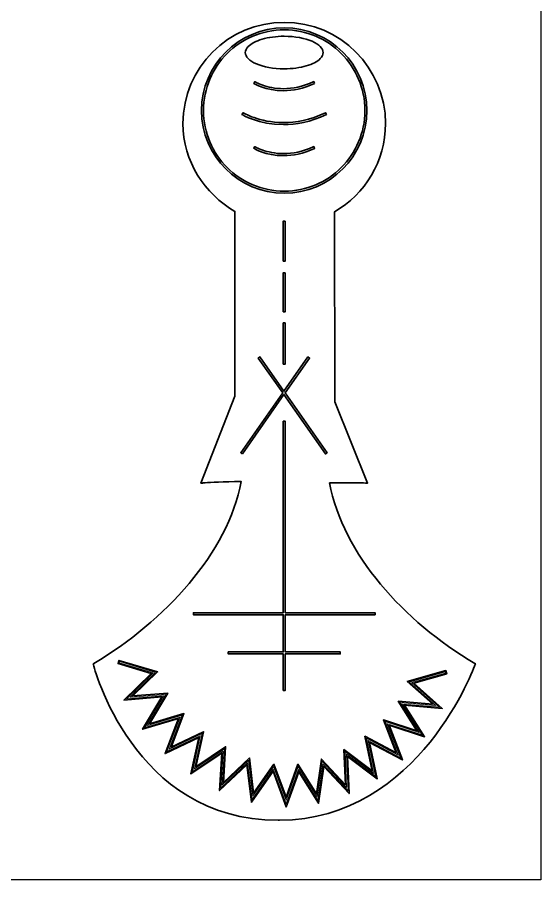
# Model space of a CAD drawing. Header units: inches. Extents: x 25.8 to 55.1, y -42.2 to -1.5.
# Drawn here: x 45.85 to 55.06, y -42.15 to -26.98 of the extents above; entities that cross this region are included whole.
import ezdxf

# ---------------------------------------------------------------- set-up
doc = ezdxf.new("R2010")
doc.units = ezdxf.units.IN
doc.header["$MEASUREMENT"] = 0
doc.layers.add('Capa 2', color=7, linetype='Continuous')

# ---------------------------------------------------------------- blocks, each defined once
blk = doc.blocks.new('block 3')
at = {"layer": 'Capa 2', "color": 2, "lineweight": 35, "true_color": 0xf1e504}
for points in [[(49.804, -28.691), (49.804, -28.691), (49.804, -28.691), (49.804, -28.691)], [(50.012, -29.287), (50.012, -29.287), (50.012, -29.287), (50.012, -29.287)]]:
    blk.add_lwpolyline(points, dxfattribs=at)
for points, knots in [([(50.548, -27.168), (49.744, -27.168), (49.093, -27.819), (49.093, -28.622), (49.093, -29.425), (49.744, -30.076), (50.548, -30.076), (51.351, -30.076), (52.002, -29.425), (52.002, -28.622), (52.002, -27.819), (51.351, -27.168), (50.548, -27.168)], [0, 0, 0, 0, 1, 1, 1, 2, 2, 2, 3, 3, 3, 4, 4, 4, 4]), ([(51.551, -29.626), (51.294, -29.882), (50.94, -30.041), (50.548, -30.041), (50.156, -30.041), (49.801, -29.882), (49.544, -29.626), (49.287, -29.369), (49.128, -29.014), (49.128, -28.622), (49.128, -28.23), (49.287, -27.875), (49.544, -27.619), (49.801, -27.362), (50.156, -27.203), (50.548, -27.203), (50.94, -27.203), (51.294, -27.362), (51.551, -27.619), (51.808, -27.875), (51.967, -28.23), (51.967, -28.622), (51.967, -29.014), (51.808, -29.369), (51.551, -29.626)], [0, 0, 0, 0, 1, 1, 1, 2, 2, 2, 3, 3, 3, 4, 4, 4, 5, 5, 5, 6, 6, 6, 7, 7, 7, 8, 8, 8, 8]), ([(51.082, -28.145), (51.082, -28.145), (51.066, -28.113), (51.066, -28.113), (50.871, -28.207), (50.69, -28.238), (50.537, -28.238), (50.383, -28.238), (50.256, -28.207), (50.168, -28.176), (50.124, -28.16), (50.089, -28.145), (50.066, -28.133), (50.054, -28.127), (50.045, -28.123), (50.039, -28.119), (50.039, -28.119), (50.033, -28.115), (50.033, -28.115), (50.033, -28.115), (50.031, -28.114), (50.031, -28.114), (50.031, -28.114), (50.012, -28.144), (50.012, -28.144), (50.014, -28.145), (50.22, -28.273), (50.537, -28.273), (50.695, -28.273), (50.881, -28.241), (51.082, -28.145)], [0, 0, 0, 0, 1, 1, 1, 2, 2, 2, 3, 3, 3, 4, 4, 4, 5, 5, 5, 6, 6, 6, 7, 7, 7, 8, 8, 8, 9, 9, 9, 10, 10, 10, 10]), ([(50.533, -28.834), (50.318, -28.834), (50.14, -28.791), (50.016, -28.747), (49.954, -28.725), (49.906, -28.704), (49.873, -28.687), (49.856, -28.679), (49.844, -28.672), (49.835, -28.668), (49.831, -28.665), (49.828, -28.664), (49.826, -28.662), (49.826, -28.662), (49.823, -28.661), (49.823, -28.661), (49.823, -28.661), (49.804, -28.691), (49.804, -28.691), (49.806, -28.692), (50.093, -28.87), (50.533, -28.87), (50.752, -28.87), (51.01, -28.825), (51.289, -28.691), (51.289, -28.691), (51.274, -28.66), (51.274, -28.66), (51, -28.791), (50.748, -28.834), (50.533, -28.834)], [0, 0, 0, 0, 1, 1, 1, 2, 2, 2, 3, 3, 3, 4, 4, 4, 5, 5, 5, 6, 6, 6, 7, 7, 7, 8, 8, 8, 9, 9, 9, 10, 10, 10, 10]), ([(50.537, -29.381), (50.383, -29.381), (50.256, -29.349), (50.168, -29.318), (50.124, -29.303), (50.089, -29.287), (50.066, -29.276), (50.054, -29.27), (50.045, -29.265), (50.039, -29.262), (50.039, -29.262), (50.033, -29.258), (50.033, -29.258), (50.033, -29.258), (50.031, -29.257), (50.031, -29.257), (50.031, -29.257), (50.012, -29.287), (50.012, -29.287), (50.014, -29.288), (50.22, -29.416), (50.537, -29.416), (50.695, -29.416), (50.881, -29.384), (51.082, -29.288), (51.082, -29.288), (51.066, -29.256), (51.066, -29.256), (50.871, -29.35), (50.69, -29.381), (50.537, -29.381)], [0, 0, 0, 0, 1, 1, 1, 2, 2, 2, 3, 3, 3, 4, 4, 4, 5, 5, 5, 6, 6, 6, 7, 7, 7, 8, 8, 8, 9, 9, 9, 10, 10, 10, 10])]:
    blk.add_open_spline(points, degree=3, knots=knots, dxfattribs=at)
blk = doc.blocks.new('block 4')
at = {"layer": 'Capa 2', "color": 85, "lineweight": 35, "true_color": 0x63b231}
for points in [[(50.565, -30.567), (50.53, -30.567), (50.53, -31.27), (50.565, -31.27), (50.565, -30.567)], [(50.565, -31.477), (50.53, -31.477), (50.53, -32.161), (50.565, -32.161), (50.565, -31.477)], [(50.565, -32.357), (50.53, -32.357), (50.53, -33.083), (50.565, -33.083), (50.565, -32.357)], [(49.812, -34.661), (50.542, -33.62), (51.271, -34.661), (51.3, -34.641), (50.563, -33.59), (50.993, -32.977), (50.964, -32.956), (50.542, -33.559), (50.119, -32.956), (50.09, -32.977), (50.52, -33.59), (49.783, -34.641), (49.812, -34.661)], [(52.144, -37.492), (52.144, -37.457), (50.565, -37.457), (50.565, -34.089), (50.53, -34.089), (50.53, -37.457), (48.951, -37.457), (48.951, -37.492), (50.53, -37.492), (50.53, -38.144), (49.562, -38.144), (49.562, -38.179), (50.53, -38.179), (50.53, -38.823), (50.565, -38.823), (50.565, -38.179), (51.533, -38.179), (51.533, -38.144), (50.565, -38.144), (50.565, -37.492), (52.144, -37.492)]]:
    blk.add_lwpolyline(points, dxfattribs=at)

msp = doc.modelspace()

# ---------------------------------------------------------------- hatches: boundary and pattern name
at = {"layer": 'Capa 2', "true_color": 0x1c1c1b}
h = msp.add_hatch(color=179, dxfattribs=at)
h.dxf.hatch_style = 2
h.paths.add_polyline_path([(50.58, -40.819), (50.355, -40.207), (49.982, -40.74), (49.904, -40.094), (49.431, -40.54), (49.471, -39.892), (48.933, -40.253), (49.071, -39.619), (48.485, -39.898), (48.716, -39.291), (48.093, -39.475), (48.426, -38.917), (47.775, -38.97), (48.243, -38.515), (47.647, -38.338), (47.653, -38.316), (48.286, -38.504), (47.836, -38.942), (48.467, -38.891), (48.142, -39.437), (48.753, -39.257), (48.526, -39.853), (49.103, -39.579), (48.967, -40.203), (49.496, -39.847), (49.457, -40.484), (49.921, -40.047), (49.997, -40.679), (50.361, -40.159), (50.58, -40.753), (50.792, -40.16), (51.127, -40.693), (51.213, -40.069), (51.644, -40.529), (51.617, -39.898), (52.12, -40.281), (51.992, -39.662), (52.549, -39.959), (52.322, -39.371), (52.921, -39.565), (52.586, -39.034), (53.21, -39.089), (52.746, -38.675), (53.376, -38.494), (53.383, -38.516), (52.792, -38.685), (53.276, -39.117), (52.629, -39.061), (52.974, -39.606), (52.36, -39.407), (52.592, -40.008), (52.024, -39.705), (52.154, -40.335), (51.642, -39.946), (51.669, -40.589), (51.229, -40.119), (51.141, -40.758), (50.797, -40.212)])

# ---------------------------------------------------------------- linework, layer by layer
at = {"layer": 'Capa 2', "color": 178, "lineweight": 25, "true_color": 0x010000}
msp.add_lwpolyline([(55.059, -42.152), (29.762, -42.152), (29.762, -1.508), (55.059, -1.508), (55.059, -42.152)], dxfattribs=at)
at = {"layer": 'Capa 2', "color": 133, "lineweight": 35, "true_color": 0x6dc6dc}
msp.add_lwpolyline([(52.827, -38.694), (53.405, -38.528), (53.389, -38.473), (52.71, -38.667), (53.158, -39.066), (52.552, -39.013), (52.88, -39.534), (52.292, -39.342), (52.516, -39.921), (51.967, -39.629), (52.093, -40.238), (51.598, -39.862), (51.624, -40.482), (51.2, -40.03), (51.116, -40.643), (50.787, -40.12), (50.58, -40.701), (50.366, -40.121), (50.009, -40.631), (49.934, -40.01), (49.478, -40.441), (49.516, -39.813), (48.993, -40.164), (49.128, -39.548), (48.558, -39.818), (48.783, -39.23), (48.18, -39.407), (48.5, -38.87), (47.883, -38.92), (48.32, -38.496), (47.641, -38.294), (47.625, -38.35), (48.209, -38.523), (47.727, -38.991), (48.393, -38.937), (48.055, -39.504), (48.687, -39.318), (48.453, -39.932), (49.046, -39.651), (48.906, -40.292), (49.451, -39.926), (49.411, -40.583), (49.89, -40.131), (49.97, -40.788), (50.35, -40.245), (50.581, -40.871), (50.597, -40.825), (50.802, -40.252), (51.152, -40.808), (51.241, -40.158), (51.688, -40.636), (51.661, -39.982), (52.181, -40.378), (52.049, -39.738), (52.626, -40.045), (52.39, -39.435), (53.015, -39.638), (52.663, -39.081), (53.327, -39.139), (52.827, -38.694)], dxfattribs=at)
at = {"layer": 'Capa 2', "lineweight": 0}
msp.add_lwpolyline([(50.58, -40.819), (50.355, -40.207), (49.982, -40.74), (49.904, -40.094), (49.431, -40.54), (49.471, -39.892), (48.933, -40.253), (49.071, -39.619), (48.485, -39.898), (48.716, -39.291), (48.093, -39.475), (48.426, -38.917), (47.775, -38.97), (48.243, -38.515), (47.647, -38.338), (47.653, -38.316), (48.286, -38.504), (47.836, -38.942), (48.467, -38.891), (48.142, -39.437), (48.753, -39.257), (48.526, -39.853), (49.103, -39.579), (48.967, -40.203), (49.496, -39.847), (49.457, -40.484), (49.921, -40.047), (49.997, -40.679), (50.361, -40.159), (50.58, -40.753), (50.792, -40.16), (51.127, -40.693), (51.213, -40.069), (51.644, -40.529), (51.617, -39.898), (52.12, -40.281), (51.992, -39.662), (52.549, -39.959), (52.322, -39.371), (52.921, -39.565), (52.586, -39.034), (53.21, -39.089), (52.746, -38.675), (53.376, -38.494), (53.383, -38.516), (52.792, -38.685), (53.276, -39.117), (52.629, -39.061), (52.974, -39.606), (52.36, -39.407), (52.592, -40.008), (52.024, -39.705), (52.154, -40.335), (51.642, -39.946), (51.669, -40.589), (51.229, -40.119), (51.141, -40.758), (50.797, -40.212), (50.58, -40.819)], dxfattribs=at)
at = {"layer": 'Capa 2', "color": 12, "lineweight": 35, "true_color": 0xe30513}
msp.add_open_spline([(53.897, -38.346), (52.646, -37.607), (51.578, -36.428), (51.344, -35.172), (51.553, -35.172), (51.712, -35.173), (51.819, -35.173), (51.93, -35.173), (51.986, -35.174), (51.986, -35.174), (51.986, -35.174), (52.012, -35.174), (52.012, -35.174), (52.012, -35.174), (51.435, -33.745), (51.435, -33.745), (51.435, -33.745), (51.433, -30.403), (51.433, -30.403), (51.966, -30.095), (52.329, -29.513), (52.329, -28.853), (52.329, -27.869), (51.532, -27.071), (50.548, -27.071), (49.564, -27.071), (48.766, -27.869), (48.766, -28.853), (48.766, -29.513), (49.148, -30.09), (49.681, -30.398), (49.681, -30.398), (49.681, -33.649), (49.681, -33.649), (49.681, -33.649), (49.082, -35.177), (49.082, -35.177), (49.082, -35.177), (49.111, -35.174), (49.111, -35.174), (49.111, -35.174), (49.127, -35.172), (49.158, -35.17), (49.25, -35.163), (49.472, -35.149), (49.79, -35.148), (49.555, -36.404), (48.449, -37.608), (47.198, -38.346), (47.198, -38.346), (47.187, -38.353), (47.187, -38.353), (47.187, -38.353), (47.19, -38.366), (47.19, -38.366), (47.19, -38.367), (47.361, -39.051), (47.853, -39.735), (48.344, -40.42), (49.159, -41.107), (50.442, -41.107), (50.449, -41.107), (50.457, -41.107), (50.464, -41.106), (50.464, -41.106), (50.464, -41.106), (50.464, -41.106), (51.7, -41.099), (52.561, -40.413), (53.112, -39.731), (53.662, -39.048), (53.904, -38.369), (53.905, -38.367), (53.905, -38.367), (53.91, -38.354), (53.91, -38.354), (53.91, -38.354), (53.897, -38.346), (53.897, -38.346)], degree=3, knots=[0, 0, 0, 0, 1, 1, 1, 2, 2, 2, 3, 3, 3, 4, 4, 4, 5, 5, 5, 6, 6, 6, 7, 7, 7, 8, 8, 8, 9, 9, 9, 10, 10, 10, 11, 11, 11, 12, 12, 12, 13, 13, 13, 14, 14, 14, 15, 15, 15, 16, 16, 16, 17, 17, 17, 18, 18, 18, 19, 19, 19, 20, 20, 20, 21, 21, 21, 22, 22, 22, 23, 23, 23, 24, 24, 24, 25, 25, 25, 26, 26, 26, 26], dxfattribs=at)
at = {"layer": 'Capa 2', "color": 175, "lineweight": 35, "true_color": 0x4155a2}
msp.add_open_spline([(51.182, -27.709), (51.132, -27.76), (51.045, -27.806), (50.935, -27.838), (50.825, -27.87), (50.691, -27.889), (50.548, -27.889), (50.356, -27.889), (50.182, -27.856), (50.058, -27.802), (49.996, -27.775), (49.947, -27.743), (49.913, -27.709), (49.88, -27.675), (49.863, -27.639), (49.863, -27.603), (49.863, -27.566), (49.88, -27.531), (49.913, -27.497), (49.963, -27.445), (50.05, -27.399), (50.16, -27.367), (50.27, -27.335), (50.404, -27.316), (50.548, -27.316), (50.739, -27.316), (50.913, -27.35), (51.037, -27.404), (51.099, -27.43), (51.149, -27.462), (51.182, -27.497), (51.215, -27.531), (51.232, -27.566), (51.232, -27.603), (51.232, -27.639), (51.215, -27.675), (51.182, -27.709)], degree=3, knots=[0, 0, 0, 0, 1, 1, 1, 2, 2, 2, 3, 3, 3, 4, 4, 4, 5, 5, 5, 6, 6, 6, 7, 7, 7, 8, 8, 8, 9, 9, 9, 10, 10, 10, 11, 11, 11, 12, 12, 12, 12], dxfattribs=at)

# ---------------------------------------------------------------- block references
at = {"layer": 'Capa 2'}
for name in ['block 3', 'block 4']:
    msp.add_blockref(name, (0, 0), dxfattribs=at)

doc.saveas('drawing.dxf')
